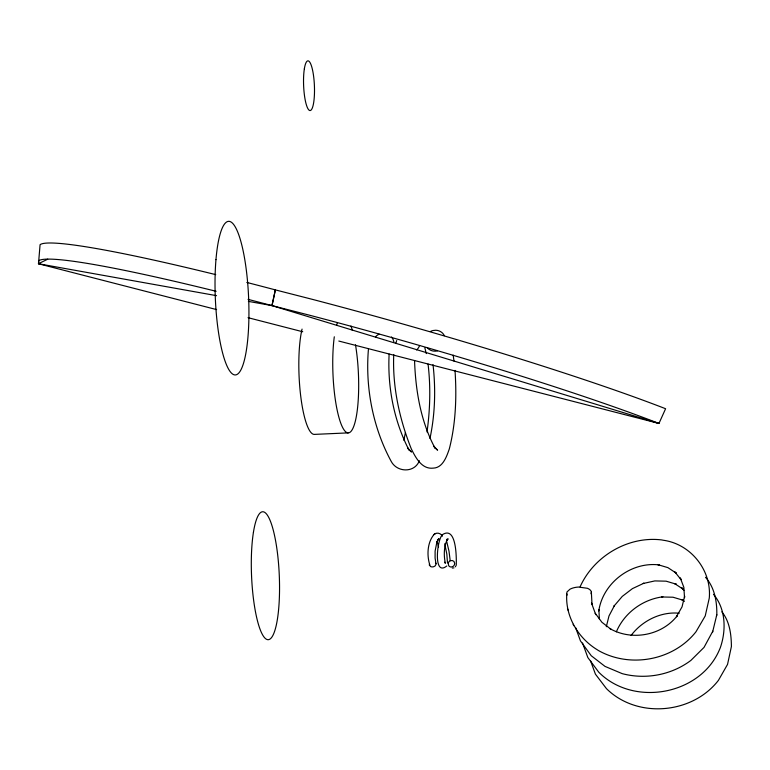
<?xml version="1.0" encoding="UTF-8"?>
<svg xmlns="http://www.w3.org/2000/svg" width="770" height="770" viewBox="0 0 770 770"><rect width="100%" height="100%" fill="white"/><g stroke="black" fill="none" stroke-linecap="round" stroke-linejoin="round"><path stroke-width="1.16" d="M447.476 562.812L446.831 554.102L444.733 543.745M216.601 309.598L38.5 263.754L38.664 260.799A335.162 23.485 16 0 1 216.129 291.291M389.129 354.046C387.416 386.8 393.894 420.853 409.005 450.055L407.715 447.986L411.498 451.99L409.496 450.219M393.749 354.489C392.344 386.646 399.447 419.053 411.296 448.852C415.55 457.438 421.69 469.431 433.135 468.141C442.846 467.91 446.61 456.6 449.295 448.987C455.84 423.413 456.783 396.646 455.012 370.399M216.543 295.67L38.5 263.754L40.069 244.706A338.174 23.697 16 0 1 215.725 274.62M405.434 432.48L403.865 440.276M427.013 431.97C430.132 409.515 430.757 386.579 428.053 364.056M368.426 349.311C365.182 387.483 372.911 427.735 391.247 461.461C397.108 472.568 414.664 473.098 419.371 460.72M580.099 586.817C593.814 556.181 628.137 535.824 661.68 539.924L663.134 540.222C690.806 543.928 711.778 570.32 709.276 598.097L705.224 615.942L695.974 631.775C673.394 660.516 630.033 668.476 598.386 650.496L597.53 649.928C577.769 638.032 564.429 615.297 566.951 591.995L569.954 589.214A12.127 5.64 -3.1 0 1 578.559 587.048L587.433 588.29A12.83 5.968 -3.1 0 1 591.36 592.226L592.024 604.46L591.495 603.016L595.374 613.642M591.052 593.757L591.36 592.226M429.968 438.457C435.089 414.289 435.83 389.148 433.019 364.633M575.565 627.492L580.465 640.909L591.245 655.732L604.999 666.387L622.179 673.635C645.664 679.852 671.363 675.04 690.834 660.458L704.021 647.397L712.837 631.131M716.437 616.241L716.812 614.71C717.062 601.572 714.56 587.337 705.503 577.288M712.51 632.459L716.812 614.71M606.308 626.732L608.983 615.962L614.489 605.48L614.056 606.038L622.275 596.394L632.459 588.607L643.922 583.208L643.268 583.477L654.818 580.917L666.108 581.177L676.368 584.218L674.741 583.66L683.125 589.185L681.864 587.828L683.904 590.378M456.264 565.238C456.504 557.644 456.523 525.727 442.586 534.563C436.994 538.942 432.913 577.202 446.793 565.979M395.77 343.526L396.704 340.552M616.356 631.833C624.278 612.949 642.681 599.358 662.941 596.808L661.815 596.971L673.019 597.222L683.221 600.254L681.671 599.503L684.453 601.332M455.339 566.807L455.84 565.979M631.092 635.471C642.141 620.812 660.727 611.428 679.217 613.218M434.203 534.322C426.955 542.571 426.609 556.681 430.343 566.412A3.513 2.502 -12 0 0 433.597 566.73L435.098 565.979L436.07 564.218L435.089 558.096L435.117 551.099L436.917 541.926L436.706 542.436L438.631 539.048L437.437 540.068L439.15 538.981L437.639 539.683M379.061 334.132L376.79 335.585A10.597 10.299 53.3 0 0 375.51 336.865M434.877 533.899C437.389 532.157 441.133 533.581 442.461 536.18M433.529 534.755L435.579 533.446M38.5 263.686L47.73 259.192M453.973 567.856L452.298 568.068M348.194 432.884L314.275 434.396A58.78 12.724 87.5 0 1 300.531 394.567A58.78 12.724 87.5 0 1 302.061 329.098M446.793 539.337L448.188 538.885L446.764 540.357L447.11 539.76C443.818 547.066 443.703 555.565 445.358 563.313L444.637 562.177M248.383 301.378L271.964 305.603L658.956 423.452L665.598 408.726A338.174 24.082 15.9 0 0 311.975 299.251L275.352 289.886A338.174 23.697 16 0 0 246.814 282.446M248.036 317.683L302.745 331.764M338.829 341.052L658.956 423.452A335.162 23.87 15.9 0 0 308.443 314.93L272.012 305.623L275.352 289.886L271.964 305.603A335.162 23.485 16 0 0 248.036 299.357M435.589 448.4L437.591 450.171L433.808 446.177L435.098 448.246C420.699 421.536 415.588 390.534 414.549 360.495M713.482 594.305C725.879 608.868 726.351 630.466 720.277 647.782L719.757 649.023C700.835 695.098 633.595 707.312 598.791 672.239L587.847 657.57L582.543 643.017M721.856 611.861C729.729 621.39 731.288 634.547 731.413 646.482L727.544 664.394L718.41 680.382C692.249 714.175 637.098 718.997 606.471 688.649L595.422 674.154L590.532 660.756M444.444 335.672L442.894 333.468A10.665 10.357 -54.3 0 0 435.676 330.243L432.961 330.542A10.597 10.289 -54.3 0 0 430.401 331.524M435.618 563.082L435.955 563.621M595.749 614.662L595.249 613.276L601.89 622.247L610.985 629.292L610.119 628.724C631.862 641.073 661.642 635.606 677.157 615.865L676.416 616.731L682.037 606.866L684.636 596.124L684.52 597.693L683.856 587.356L680.295 577.933L681.055 579.666L674.905 571.985L676.329 573.188L667.888 567.634L657.773 564.631L659.226 564.93C631.188 561.388 602.804 582.986 598.791 610.966L598.868 609.542L599.387 619.051M567.461 608.647L568 610.1M573.169 624.278L573.679 625.663M446.754 541.753L448.997 551.185L450.209 560.724M437.081 541.339L438.563 546.921M424.876 347.915L426.262 353.574M453.183 355.163L453.982 361.053M429.477 565.43A3.176 2.262 -12 0 1 429.467 564.208M567.172 595.018A12.83 5.968 -3.1 0 1 566.643 593.535M419.583 345.499A10.597 10.299 53.3 0 1 416.58 349.927M437.389 350.889A10.597 10.289 -54.3 0 1 427.475 347.973M391.507 337A10.597 10.299 53.3 0 1 393.855 341.928M355.49 344.777A58.78 12.724 87.5 0 1 355.336 421.161A58.78 12.724 87.5 0 1 338.213 414.703A58.78 12.724 87.5 0 1 334.305 336.788M336.567 325.344A58.78 12.724 87.5 0 1 337.193 323.323M350.976 326.037A58.78 12.724 87.5 0 1 352.323 330.292M448.236 563.255L448.698 565.7A3.176 3.051 -40 0 0 451.595 566.97L453.193 566.325A3.513 3.369 -40 0 0 454.656 563.284C454.541 559.453 448.66 559.675 448.236 563.255M215.966 259.625A76.885 16.642 87.5 0 0 235.225 374.942A76.885 16.642 87.5 0 0 244.822 259.827A76.885 16.642 87.5 0 0 215.966 259.625M304.352 68.828A24.89 5.39 87.5 0 0 308.857 109.966A24.89 5.39 87.5 0 0 313.862 78.348A24.89 5.39 87.5 0 0 304.352 68.828M253.426 532.33A64.025 13.86 87.5 0 0 265.015 638.166A64.025 13.86 87.5 0 0 277.893 556.835A64.025 13.86 87.5 0 0 253.426 532.33"/></g></svg>
